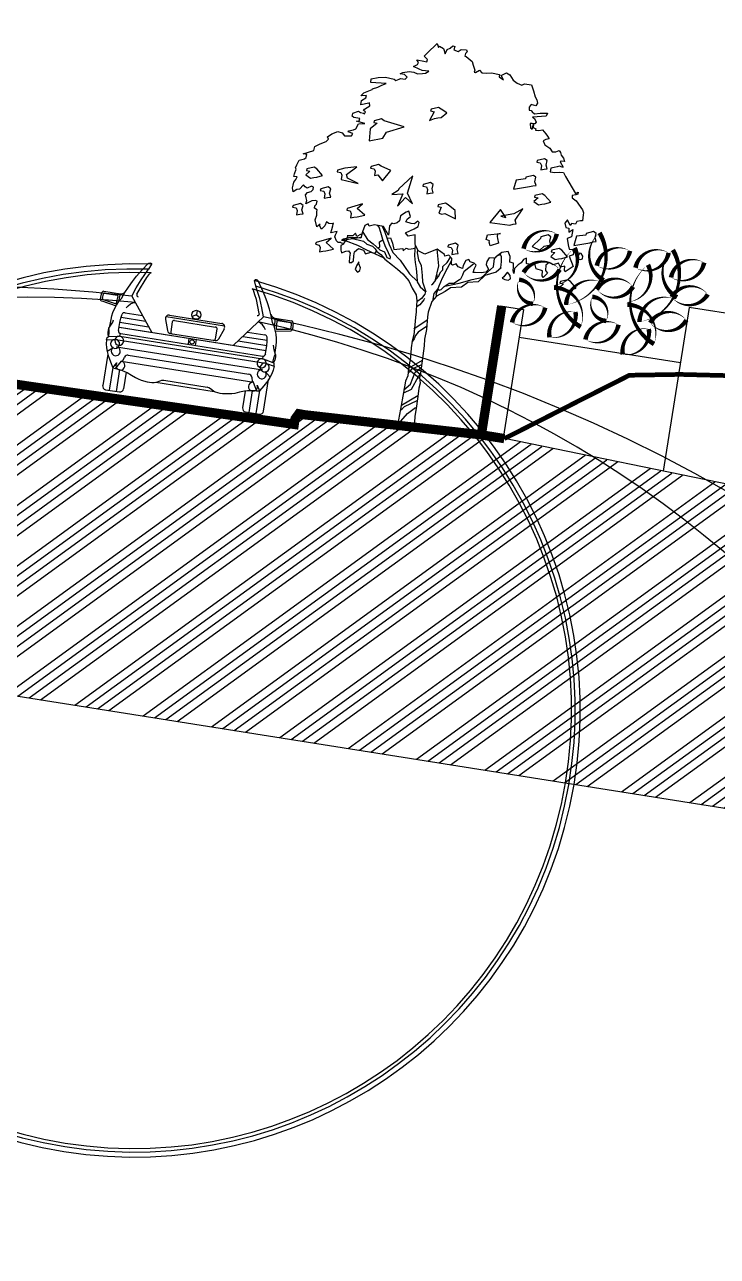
# Model space of a CAD drawing. Extents: x -640655 to -640254, y -1045449 to -1045159.
# Drawn here: x -640496.09 to -640488.65, y -1045176.95 to -1045163.73 of the extents above; entities that cross this region are included whole.
import ezdxf

# ---------------------------------------------------------------- set-up
doc = ezdxf.new("R2010")
doc.units = 0
doc.header["$MEASUREMENT"] = 0
doc.linetypes.add('DASHED1', pattern=[1, 0.3, -0.4, 0.3])
doc.layers.get('0').update_dxf_attribs({"linetype": 'CONTINUOUS'})
doc.layers.add('FLOATING-WINDOWS', color=2, linetype='CONTINUOUS', plot=False)
for name, color, linetype in [('KERE ZAHRADA', 203, 'CONTINUOUS'), ('REZY', 14, 'CONTINUOUS'), ('T_srafa', 8, 'CONTINUOUS'), ('T_stafaz', 7, 'CONTINUOUS'), ('T_tenka', 4, 'CONTINUOUS'), ('T_tlusta', 1, 'CONTINUOUS'), ('ZASTAVBA', 2, 'CONTINUOUS')]:
    doc.layers.add(name, color=color, linetype=linetype)

# ---------------------------------------------------------------- blocks, each defined once
blk = doc.blocks.new('SYM_AUTO_MERCEDES_MB100-H')
at = {"color": 7, "linetype": 'Continuous'}
for p, q in [((-56, 140.6), (-58.3, 134.9)), ((58.3, 134.9), (56, 140.6)), ((-104.3, 95.4), (-103.8, 102.4)), ((-102.7, 93.4), (-86.5, 90.7)), ((-102.3, 96.1), (-102, 101.4)), ((-101.9, 104.2), (-84, 104.2)), ((-101.5, 95.1), (-87.8, 92.9)), ((-101, 102.3), (-87.2, 102.3)), ((-86.7, 93.8), (-86.2, 101.3)), ((-84.7, 94.6), (-84.1, 104.2)), ((-71.5, 103.7), (-44.4, 68.5)), ((0, 94.6), (-4.2, 92.2)), ((0, 99.4), (0, 94.6)), ((0, 94.6), (4.2, 92.2)), ((44.4, 68.5), (71.5, 103.7)), ((84, 104.2), (101.9, 104.2)), ((84, 104.2), (84.7, 94.6)), ((86.2, 101.3), (86.7, 93.8)), ((86.5, 90.7), (102.7, 93.4)), ((87.2, 102.3), (101, 102.3)), ((87.8, 92.9), (101.5, 95.1)), ((102, 101.4), (102.3, 96.1)), ((103.8, 102.4), (104.3, 95.4)), ((-79.4, 79.5), (-52.8, 79.5)), ((-76, 84.9), (-57, 84.9)), ((-32, 84.6), (-27.9, 73)), ((-31.7, 87.8), (31.7, 87.8)), ((-28.3, 89.8), (28.3, 89.8)), ((-24.3, 83), (-24.3, 72.4)), ((-22.4, 84.9), (22.4, 84.9)), ((24.3, 72.4), (24.3, 83)), ((27.9, 73), (32, 84.6)), ((52.8, 79.5), (79.4, 79.5)), ((57, 84.9), (76, 84.9)), ((-79.9, 68.5), (77.4, 68.5)), ((-79.8, 74), (-48.6, 74)), ((-77.4, 68.5), (79.9, 68.5)), ((-24.3, 70.5), (24.3, 70.5)), ((-3.9, 68.5), (-3.9, 62)), ((3.9, 68.5), (3.9, 62)), ((48.6, 74), (79.8, 74)), ((-91, 53.1), (-82.3, 54.9)), ((-89.1, 57.1), (-78.2, 59)), ((-81.3, 55), (81.3, 55)), ((-77.8, 62.1), (-77.8, 59)), ((-77.4, 59.1), (77.4, 59.1)), ((-77, 62), (77.1, 62)), ((77.8, 59), (77.8, 62.1)), ((78.2, 59), (89.1, 57.1)), ((82.3, 54.9), (91, 53.1)), ((-88.6, 41), (-82.4, 46.2)), ((-79.3, 47.3), (79.3, 47.3)), ((-65.4, 40.5), (65.4, 40.5)), ((82.4, 46.2), (88.6, 41)), ((-87.4, 38.2), (-87.4, 3.9)), ((-79.6, 24.5), (-76.2, 30.4)), ((-76.6, 24), (-71.5, 32.8)), ((-72, 32.8), (72.1, 32.8)), ((-70.5, 32.8), (-69.2, 37.7)), ((69.2, 37.7), (70.5, 32.8)), ((71.5, 32.8), (76.6, 24)), ((76.2, 30.4), (79.6, 24.5)), ((87.4, 3.9), (87.4, 38.2)), ((-79.9, 24.9), (-79.9, 0)), ((-79.6, 24.5), (-76.6, 24)), ((-72.3, 23.6), (-72.3, 0)), ((-64.7, 22), (-64.7, 3.9)), ((-31.6, 16.4), (31.6, 16.4)), ((-23.7, 19.9), (23.7, 19.9)), ((64.7, 3.9), (64.7, 22)), ((72.3, 0), (72.3, 23.6)), ((76.6, 24), (79.6, 24.5)), ((79.9, 0), (79.9, 24.9)), ((-83.6, 0), (-68.5, 0)), ((68.5, 0), (83.6, 0))]:
    blk.add_line(p, q, dxfattribs=at)
for points in [[(-82, 99.4), (-79.4, 106.1), (-76.5, 112.7), (-73.3, 119.2), (-69.9, 125.5), (-65.1, 133.3), (-59.8, 140.9)], [(-71.5, 103.7), (-68.3, 113.1), (-64.5, 122.4), (-61.5, 128.7), (-58.3, 134.9)], [(-59.8, 140.9), (-59.1, 141.5), (-58, 141.8), (-57, 141.8), (-56.3, 141.4), (-56.1, 141), (-56, 140.6)], [(59.8, 140.9), (59.1, 141.5), (58, 141.8), (57, 141.8), (56.3, 141.4), (56.1, 141), (56, 140.6)], [(71.5, 103.7), (68.3, 113.1), (64.5, 122.4), (61.5, 128.7), (58.3, 134.9)], [(82, 99.4), (79.4, 106.1), (76.5, 112.7), (73.3, 119.2), (69.9, 125.5), (65.1, 133.3), (59.8, 140.9)], [(-66.5, 106.5), (-63.9, 113.7), (-61, 120.8), (-58.7, 125.7), (-56.3, 130.4)], [(66.5, 106.5), (63.9, 113.7), (61, 120.8), (58.7, 125.7), (56.3, 130.4)], [(-89.8, 68), (-89.6, 75.5), (-89.4, 79.3), (-88.8, 83), (-87.7, 87.3), (-86.2, 91.5), (-84.3, 95.6), (-82, 99.4)], [(-75.7, 90.3), (-73.9, 92.8), (-71.8, 95), (-69.4, 96.6), (-68.1, 97.1), (-66.7, 97.5)], [(75.7, 90.3), (73.9, 92.8), (71.8, 95), (69.4, 96.6), (68.1, 97.1), (66.7, 97.5)], [(89.8, 68), (89.7, 75.5), (89.4, 79.3), (88.8, 83), (87.7, 87.3), (86.2, 91.5), (84.3, 95.6), (82, 99.4)], [(-79.9, 64.9), (-79.8, 73.8), (-79.6, 78.3), (-78.8, 82.7)], [(79.9, 64.9), (79.9, 73.8), (79.6, 78.3), (78.8, 82.7)], [(-90.7, 65.8), (-88.5, 70.5), (-87.5, 72.9), (-86.9, 75.4)], [(90.7, 65.8), (88.5, 70.5), (87.6, 72.9), (86.9, 75.4)], [(-90.7, 65.8), (-91, 63.5), (-90.9, 61.2), (-90.5, 58.9), (-89.8, 56.7)], [(-91, 53.1), (-90.9, 54.3), (-90.6, 55.6), (-90, 56.6), (-89.1, 57.1)], [(-91, 53.1), (-90.7, 48.9), (-89.8, 44.7), (-88.5, 40.6), (-86.7, 36.7), (-83.3, 30.5), (-79.6, 24.5)], [(-89.1, 57.1), (-89.4, 61.6), (-89.8, 63.8), (-90.7, 65.8)], [(91, 53.1), (90.7, 48.9), (89.8, 44.7), (88.5, 40.6), (86.7, 36.7), (83.3, 30.5), (79.6, 24.5)], [(89.1, 57.1), (89.4, 61.6), (89.9, 63.8), (90.7, 65.8)], [(91, 53.1), (90.9, 54.3), (90.6, 55.6), (90, 56.6), (89.1, 57.1)], [(90.7, 65.8), (91, 63.5), (90.9, 61.2), (90.5, 58.9), (89.9, 56.7)], [(-76.6, 24), (-70, 23.3), (-66.8, 22.6), (-63.6, 21.7), (-58.8, 19.8), (-53.9, 17.8), (-50.8, 16.9), (-47.6, 16.2), (-41.1, 15.4), (-38.5, 15.3), (-35.9, 15.4), (-33.4, 15.8), (-31, 16.7), (-27.4, 18.7), (-25.6, 19.5), (-23.7, 19.9)], [(76.6, 24), (70, 23.3), (66.8, 22.6), (63.7, 21.7), (58.8, 19.8), (53.9, 17.8), (50.8, 16.9), (47.6, 16.2), (41.1, 15.4), (38.5, 15.3), (35.9, 15.4), (33.4, 15.8), (31, 16.7), (27.4, 18.7), (25.6, 19.5), (23.7, 19.9)]]:
    blk.add_lwpolyline(points, dxfattribs=at)
for centre, radius in [((0, 94.6), 4.83), ((0, 65.2), 2.32)]:
    blk.add_circle(centre, radius, dxfattribs=at)
for centre, radius, start, end in [((0, -335.2), 473.7, 82.9309, 97.0691), ((0, -335.2), 479.1, 83.2902, 96.7098), ((0, -335.2), 469.9, 83.2967, 96.7032), ((-54.6, 129.5), 1.93, 96.7054, 152.2887), ((54.6, 129.5), 1.93, 27.7182, 83.3094), ((-84, 110), 5.79, 269.9969, 336.8127), ((-64.7, 105.9), 1.93, 161.6092, 272.2202), ((64.7, 105.9), 1.93, 267.7656, 378.3959), ((84.1, 110), 5.79, 203.1873, 270.0032), ((-102.4, 95.3), 1.93, 176, 260.2481), ((-101.9, 102.3), 1.93, 90.0139, 176.001), ((-101.4, 96.1), 0.965, 176.0012, 260.7808), ((-101, 101.3), 0.965, 90.0219, 176.0015), ((-87.7, 93.9), 0.965, 260.7848, 355.9997), ((-87.2, 101.3), 0.965, 355.9992, 450.0117), ((0, -1556.2), 1661.4, 87.5349, 92.465), ((0, -1053.7), 1153.2, 86.6842, 93.3157), ((87.2, 101.3), 0.965, 89.9882, 184.0008), ((87.7, 93.9), 0.965, 184.0003, 279.2153), ((101, 101.3), 0.965, 3.9985, 89.9781), ((101.4, 96.1), 0.965, 279.2193, 363.9988), ((101.9, 102.3), 1.93, 3.999, 89.9861), ((102.4, 95.3), 1.93, 279.7519, 364), ((-76, 82), 2.9, 90.0004, 166.2908), ((-28.3, 85.9), 3.86, 90.0052, 199.2883), ((-22.4, 83), 1.93, 90.014, 180), ((22.4, 83), 1.93, 0, 89.986), ((28.3, 85.9), 3.86, 340.7117, 449.9947), ((76, 82), 2.9, 13.7092, 89.9996), ((-24.3, 74.3), 3.86, 199.2893, 269.9976), ((-22.4, 72.4), 1.93, 180, 269.986), ((22.4, 72.4), 1.93, 270.014, 360), ((24.3, 74.3), 3.86, 270.0025, 340.7107), ((-81.3, 50.2), 4.83, 90.0038, 101.8763), ((-77, 64.8), 2.9, 178.101, 269.9999), ((-77.4, 54.2), 4.83, 90, 99.7002), ((77.1, 64.8), 2.9, 270.0007, 361.899), ((77.4, 54.2), 4.83, 80.2998, 89.9999), ((81.3, 50.2), 4.83, 78.1236, 89.9962), ((-79.3, 42.5), 4.83, 90.0006, 130.0005), ((-65.4, 36.7), 3.86, 90.0023, 165.0006), ((65.4, 36.7), 3.86, 14.9994, 89.9977), ((79.3, 42.5), 4.83, 49.9995, 89.9993), ((-72, 28), 4.83, 90.0043, 150.0022), ((72.1, 28), 4.83, 29.9978, 89.9957), ((-83.6, 3.9), 3.86, 180, 270), ((-68.5, 3.9), 3.86, 270, 360), ((68.5, 3.9), 3.86, 180, 270), ((83.6, 3.9), 3.86, 270, 360)]:
    blk.add_arc(centre, radius, start, end, dxfattribs=at)
blk = doc.blocks.new('A$C6D7052D3')
for p, q in [((-2.493, 7.998), (-2.488, 8.07)), ((-2.448, 7.967), (-2.493, 7.998)), ((-2.28, 7.97), (-2.448, 7.967)), ((-2.292, 7.91), (-2.28, 7.97)), ((-0.663, 5.68), (-0.797, 5.562)), ((-0.593, 5.72), (-0.663, 5.68)), ((-0.527, 5.584), (-0.593, 5.72)), ((-1.001, 5.332), (-1.044, 5.248)), ((-0.942, 5.32), (-1.001, 5.332)), ((-0.859, 5.367), (-0.942, 5.32)), ((-0.801, 5.425), (-0.859, 5.367)), ((-0.797, 5.562), (-0.801, 5.425)), ((-0.633, 5.422), (-0.608, 5.5)), ((-0.485, 5.404), (-0.633, 5.422)), ((-0.608, 5.5), (-0.527, 5.584)), ((-0.395, 5.413), (-0.485, 5.404)), ((-0.319, 5.497), (-0.395, 5.413)), ((-0.386, 5.276), (-0.283, 5.355)), ((-0.279, 5.466), (-0.319, 5.497)), ((-0.283, 5.355), (-0.279, 5.466)), ((1.573, 5.299), (1.589, 5.428)), ((1.669, 5.274), (1.573, 5.299)), ((1.589, 5.428), (1.922, 5.516)), ((1.922, 5.516), (1.851, 5.484)), ((1.851, 5.484), (1.852, 5.419)), ((1.852, 5.419), (1.866, 5.368)), ((1.866, 5.368), (1.913, 5.245)), ((-1.742, 4.976), (-1.757, 4.803)), ((-1.705, 5.152), (-1.742, 4.976)), ((-1.621, 5.218), (-1.705, 5.152)), ((-1.589, 5.159), (-1.621, 5.218)), ((-1.448, 5.213), (-1.589, 5.159)), ((-1.208, 5.211), (-1.448, 5.213)), ((-1.035, 5.003), (-1.208, 5.211)), ((-1.044, 5.248), (-1.035, 5.003)), ((-0.598, 5.131), (-0.47, 5.218)), ((-0.512, 5.055), (-0.598, 5.131)), ((-0.329, 5.12), (-0.512, 5.055)), ((-0.47, 5.218), (-0.386, 5.276)), ((-0.308, 4.997), (-0.329, 5.12)), ((-0.294, 4.868), (-0.308, 4.997)), ((1.664, 5.236), (1.669, 5.274)), ((1.704, 5.146), (1.664, 5.236)), ((1.913, 5.245), (1.704, 5.146)), ((2.04, 5.012), (1.95, 4.92)), ((2.207, 5.066), (2.04, 5.012)), ((2.278, 4.945), (2.207, 5.066)), ((2.717, 4.97), (2.648, 4.925)), ((2.74, 4.828), (2.717, 4.97)), ((3.59, 4.969), (3.449, 4.903)), ((3.656, 4.874), (3.59, 4.969)), ((3.837, 5.205), (3.99, 4.949)), ((-2.254, 4.672), (-1.745, 4.836)), ((-2.208, 4.706), (-2.254, 4.672)), ((-2.08, 4.759), (-2.208, 4.706)), ((-1.907, 4.801), (-2.08, 4.759)), ((-1.914, 4.911), (-1.977, 4.833)), ((-1.866, 4.829), (-1.914, 4.911)), ((-1.757, 4.803), (-1.907, 4.801)), ((-1.784, 4.9), (-1.866, 4.829)), ((-1.746, 4.908), (-1.784, 4.9)), ((-1.745, 4.836), (-1.746, 4.908)), ((-0.241, 4.799), (-0.294, 4.868)), ((-0.188, 4.709), (-0.241, 4.799)), ((1.95, 4.92), (1.912, 4.894)), ((2.294, 4.796), (2.278, 4.945)), ((2.392, 4.779), (2.294, 4.796)), ((2.411, 4.676), (2.392, 4.779)), ((2.42, 4.591), (2.411, 4.676)), ((2.527, 4.755), (2.445, 4.643)), ((2.445, 4.643), (2.447, 4.514)), ((2.597, 4.826), (2.527, 4.755)), ((2.648, 4.925), (2.597, 4.826)), ((2.758, 4.823), (2.74, 4.828)), ((2.913, 4.818), (2.758, 4.823)), ((2.972, 4.826), (2.913, 4.818)), ((3.018, 4.723), (2.972, 4.826)), ((3.199, 4.705), (3.018, 4.723)), ((3.208, 4.571), (3.199, 4.705)), ((3.336, 4.656), (3.24, 4.525)), ((3.337, 4.953), (3.261, 4.869)), ((3.261, 4.869), (3.276, 4.72)), ((3.276, 4.72), (3.336, 4.656)), ((3.449, 4.903), (3.337, 4.953)), ((3.764, 4.915), (3.656, 4.874)), ((3.773, 4.811), (3.764, 4.915)), ((3.805, 4.766), (3.773, 4.811)), ((3.92, 4.878), (3.805, 4.766)), ((3.99, 4.949), (3.92, 4.878)), ((2.447, 4.514), (2.42, 4.591)), ((3.24, 4.525), (3.208, 4.571)), ((0.07, 1.354), (0.024, 1.203)), ((0.389, 1.348), (0.426, 1.209)), ((0.024, 1.203), (0.018, 0.897)), ((0.426, 1.209), (0.407, 1.069)), ((0.407, 1.069), (0.414, 0.922)), ((0.018, 0.897), (0.012, 0.437)), ((0.414, 0.922), (0.42, 0.59)), ((0.012, 0.437), (0, 0)), ((0.42, 0.59), (0.426, 0.303)), ((0.426, 0.303), (0.458, 0))]:
    blk.add_line(p, q)
for points in [[(-2.489, 8.081), (-2.355, 8.16), (-2.29, 8.136), (-2.21, 8.131), (-2.179, 8.117), (-2.161, 8.169), (-2.226, 8.201), (-2.201, 8.24), (-2.077, 8.347), (-2.098, 8.424), (-2.111, 8.418), (-2.316, 8.337), (-2.313, 8.453), (-2.216, 8.54), (-2.204, 8.61), (-2.34, 8.577), (-2.34, 8.595), (-2.282, 8.668), (-2.078, 8.793), (-2.071, 8.813), (-1.943, 8.879), (-1.841, 8.945), (-1.731, 9.011), (-2.141, 8.97), (-2.147, 9.068), (-1.975, 9.135), (-1.774, 9.171), (-1.536, 9.154), (-1.49, 9.129), (-1.407, 9.176), (-1.374, 9.203), (-1.245, 9.205), (-1.202, 9.262), (-1.286, 9.32), (-1.402, 9.319), (-1.338, 9.371), (-1.178, 9.418), (-1.049, 9.427), (-0.945, 9.395), (-0.809, 9.423), (-0.732, 9.444), (-0.656, 9.51), (-0.831, 9.508), (-0.921, 9.527), (-1.077, 9.576), (-0.98, 9.647), (-0.963, 9.699), (-1.021, 9.763), (-0.827, 9.76), (-0.749, 9.754), (-0.737, 9.813), (-0.842, 9.889), (-0.778, 9.981), (-0.553, 10.28), (-0.5, 10.177), (-0.475, 10.224), (-0.364, 10.174), (-0.292, 10.038), (-0.255, 10.162), (-0.183, 10.215), (-0.127, 10.281), (-0.068, 10.274), (-0.08, 10.183), (0.037, 10.154), (0.113, 10.225), (0.255, 10.24), (0.282, 10.189), (0.244, 10.136), (0.232, 10.066), (0.276, 10.059), (0.453, 9.953), (0.493, 9.856), (0.56, 9.733), (0.547, 9.676), (0.586, 9.676), (0.681, 9.748), (0.759, 9.692), (0.883, 9.706), (1.017, 9.734), (1.231, 9.724), (1.232, 9.66), (1.357, 9.597), (1.283, 9.699), (1.411, 9.797), (1.509, 9.76), (1.62, 9.627), (1.737, 9.564), (1.867, 9.532), (1.931, 9.579), (2.119, 9.582), (2.204, 9.434), (2.271, 9.28), (2.323, 9.21), (2.358, 9.126), (2.326, 9.048), (2.196, 9.059), (2.159, 8.981), (2.167, 8.898), (2.219, 8.899), (2.251, 8.874), (2.323, 8.829), (2.47, 8.869), (2.664, 8.898), (2.639, 8.815), (2.282, 8.726), (2.347, 8.701), (2.4, 8.617), (2.374, 8.565), (2.303, 8.564), (2.251, 8.551), (2.279, 8.435), (2.331, 8.41), (2.341, 8.546), (2.343, 8.461), (2.42, 8.436), (2.421, 8.397), (2.511, 8.406), (2.601, 8.433), (2.706, 8.344), (2.766, 8.293), (2.818, 8.222), (2.728, 8.195), (2.664, 8.15), (2.73, 8.053), (2.873, 7.985), (2.952, 7.896), (3.048, 7.91), (3.132, 7.955), (3.177, 7.912), (3.204, 7.84), (3.282, 7.771), (3.317, 7.694), (3.232, 7.686), (3.206, 7.659), (3.311, 7.532), (3.28, 7.531), (3.208, 7.543), (3.144, 7.517), (3.074, 7.49), (2.984, 7.457), (2.986, 7.354), (3.107, 7.361), (3.243, 7.389), (3.339, 7.398), (3.405, 7.295), (3.636, 7.027), (3.741, 6.892), (3.807, 6.937), (3.808, 6.878), (3.762, 6.859), (3.667, 6.819), (3.673, 6.76), (3.79, 6.692), (4, 6.488), (4.034, 6.409), (4.035, 6.358), (4.05, 6.19), (3.991, 6.183), (3.901, 6.156), (3.871, 6.078), (3.768, 6.077), (3.737, 6.022), (3.645, 6.157), (3.589, 6.058), (3.629, 5.943), (3.712, 5.938), (3.727, 5.835), (3.827, 5.928), (3.817, 5.722), (3.709, 5.663), (3.763, 5.496), (3.809, 5.386), (3.899, 5.394), (3.939, 5.33), (3.94, 5.253), (3.837, 5.205)], [(-1.977, 4.833), (-2.132, 4.812), (-2.119, 4.799), (-2.123, 4.689), (-2.193, 4.592), (-2.25, 4.591), (-2.264, 4.604), (-2.335, 4.595), (-2.393, 4.633), (-2.446, 4.73), (-2.441, 4.787), (-2.41, 4.886), (-2.571, 4.824), (-2.559, 4.909), (-2.553, 5.013), (-2.542, 5.09), (-2.58, 5.064), (-2.665, 5.056), (-2.735, 5.093), (-2.76, 4.977), (-2.836, 4.88), (-2.902, 4.969), (-2.889, 5.001), (-2.973, 4.916), (-3.04, 5.096), (-3.022, 5.231), (-3.03, 5.321), (-3.031, 5.373), (-3.114, 5.405), (-3.115, 5.47), (-3.072, 5.515), (-3.066, 5.605), (-3.117, 5.612), (-3.215, 5.59), (-3.361, 5.479), (-3.344, 5.575), (-3.371, 5.647), (-3.403, 5.717), (-3.36, 5.789), (-3.27, 5.829), (-3.225, 5.894), (-3.226, 5.959), (-3.278, 5.977), (-3.387, 5.905), (-3.445, 5.93), (-3.497, 5.981), (-3.586, 5.843), (-3.657, 5.829), (-3.747, 5.75), (-3.774, 5.848), (-3.775, 5.925), (-3.769, 6.003), (-3.725, 6.081), (-3.701, 6.164), (-3.791, 6.157), (-3.785, 6.228), (-3.755, 6.357), (-3.782, 6.396), (-3.757, 6.481), (-3.72, 6.61), (-3.579, 6.671), (-3.546, 6.711), (-3.542, 6.794), (-3.638, 6.792), (-3.365, 6.927), (-3.359, 7.038), (-3.231, 7.13), (-3.078, 7.223), (-3.027, 7.294), (-3.061, 7.352), (-2.965, 7.444), (-2.811, 7.537), (-2.689, 7.513), (-2.616, 7.449), (-2.43, 7.478), (-2.411, 7.543), (-2.535, 7.572), (-2.528, 7.593), (-2.404, 7.639), (-2.347, 7.684), (-2.297, 7.822), (-2.135, 7.855), (-2.362, 7.884), (-2.292, 7.91)], [(-1.729, 4.971), (-1.571, 4.793), (-1.407, 4.704), (-1.199, 4.571), (-1.069, 4.541), (-0.99, 4.4), (-0.894, 4.376), (-0.894, 4.428), (-0.966, 4.535), (-1.079, 4.702), (-1.172, 4.863), (-1.252, 5.042), (-1.318, 5.171), (-1.361, 5.212)], [(-1.242, 5.211), (-1.141, 5.062), (-0.976, 4.755), (-0.845, 4.563), (-0.622, 4.385), (-0.478, 4.24), (-0.321, 4.067), (-0.073, 3.89), (-0.106, 4.039), (-0.155, 4.232), (-0.209, 4.386), (-0.25, 4.559), (-0.266, 4.739), (-0.275, 4.844)], [(2.051, 4.896), (2.011, 4.96), (1.903, 4.886), (1.878, 4.834), (1.724, 4.819), (1.679, 4.715), (1.68, 4.632), (1.759, 4.51), (1.696, 4.426), (1.58, 4.391), (1.418, 4.376), (1.367, 4.37), (1.378, 4.46), (1.41, 4.569), (1.35, 4.62), (1.241, 4.632), (1.194, 4.69), (1.124, 4.656), (1.075, 4.507), (1.063, 4.43), (0.947, 4.454), (0.881, 4.523), (0.784, 4.477), (0.758, 4.49), (0.744, 4.547), (0.743, 4.65), (0.646, 4.721), (0.543, 4.681), (0.529, 4.725), (0.314, 4.83), (0.007, 4.647), (-0.188, 4.709)], [(-2.259, 4.672), (-2.163, 4.668), (-2.193, 4.57), (-2.252, 4.53), (-2.237, 4.401), (-2.21, 4.331), (-2.1, 4.398), (-2.031, 4.417), (-1.978, 4.361), (-1.977, 4.257), (-1.962, 4.115), (-1.903, 4.122), (-1.859, 4.169), (-1.867, 4.303), (-1.868, 4.414), (-1.774, 4.518), (-1.631, 4.5), (-1.571, 4.411), (-1.43, 4.477), (-1.347, 4.46), (-1.296, 4.492), (-1.296, 4.536)], [(-1.073, 4.379), (-1.549, 4.515), (-1.803, 4.6), (-2.153, 4.67)], [(-2.013, 4.762), (-1.67, 4.733), (-1.574, 4.666), (-1.41, 4.643), (-1.335, 4.584), (-1.276, 4.517), (-1.157, 4.457), (-1.03, 4.345), (-0.799, 4.219), (-0.658, 4.137), (-0.494, 4.033), (-0.301, 3.876), (-0.189, 3.69), (-0.055, 3.534), (-0.01, 3.378), (0.012, 3.132), (0.02, 3.087), (0.027, 2.931), (0.042, 2.633), (0.057, 2.462), (0.034, 2.291), (0.042, 2.112), (0.057, 1.852), (0.057, 1.554), (0.07, 1.354)], [(-1.259, 4.609), (-1.22, 4.655), (-1.248, 4.784), (-1.167, 4.855)], [(-1.061, 4.912), (-0.972, 4.936), (-0.892, 4.802), (-0.838, 4.641), (-0.601, 4.709), (-0.58, 4.644), (-0.511, 4.73), (-0.439, 4.711), (-0.269, 4.769)], [(-0.206, 4.739), (-0.2, 4.65), (-0.133, 4.47), (-0.041, 4.329), (0.022, 4.072), (0.063, 3.904), (0.189, 3.653)], [(0.312, 3.867), (0.34, 3.895), (0.391, 3.968), (0.41, 4.033), (0.468, 4.128), (0.48, 4.185), (0.51, 4.245), (0.548, 4.31), (0.54, 4.396), (0.636, 4.524), (0.691, 4.654), (0.691, 4.68)], [(0.392, 3.973), (0.429, 4.398), (0.314, 4.83)], [(0.673, 3.886), (1.042, 4.023), (1.364, 4.177), (1.605, 4.269), (1.882, 4.599), (1.87, 4.823)], [(2.075, 4.594), (2.074, 4.669), (2.065, 4.793), (2.051, 4.896), (2.049, 4.902)], [(2.075, 4.615), (2.075, 4.615), (2.09, 4.611), (1.975, 4.47), (1.686, 4.331), (1.539, 4.142), (1.267, 4.083), (1.12, 3.926), (0.832, 3.868), (0.702, 3.742), (0.492, 3.586), (0.394, 3.428), (0.341, 3.126), (0.338, 2.999), (0.365, 2.663), (0.36, 2.392), (0.373, 2.216), (0.384, 1.945), (0.392, 1.482), (0.389, 1.348)], [(0.743, 4.593), (0.656, 4.365), (0.57, 4.087), (0.509, 3.859), (0.497, 3.789), (0.536, 3.751), (0.587, 3.777), (0.658, 3.874), (0.778, 3.979), (0.894, 4.001), (1.029, 4.119), (1.063, 4.148), (1.1, 4.258), (1.121, 4.359), (1.338, 4.594)], [(0.442, 4.086), (0.425, 4.152)], [(-0.077, 3.884), (0.02, 3.765), (0.183, 3.661), (0.176, 3.586), (0.101, 3.46), (0.02, 3.378), (-0.009, 3.363)], [(0.497, 3.789), (0.414, 3.646), (0.407, 3.489), (0.41, 3.455)], [(0.509, 3.777), (0.481, 3.675), (0.474, 3.608), (0.496, 3.589)], [(0.187, 3.477), (0.168, 3.437), (0.087, 3.288), (0.02, 3.229)], [(0.345, 2.91), (0.101, 2.685), (0.064, 2.648), (0.034, 2.618)], [(0.359, 2.741), (0.154, 2.551), (0.101, 2.455), (0.079, 2.365), (0.036, 2.261)], [(0.071, 1.57), (0.386, 1.834)], [(0.072, 1.443), (0.108, 1.488), (0.15, 1.553), (0.388, 1.714)], [(0.018, 0.97), (0.175, 1.145), (0.245, 1.484), (0.374, 1.618)], [(0.029, 0.888), (0.222, 1.017), (0.351, 1.379), (0.386, 1.437)], [(0.025, 0.548), (0.415, 0.876)], [(0.025, 0.422), (0.061, 0.466), (0.103, 0.531), (0.417, 0.744)], [(0.018, 0.047), (0.216, 0.351), (0.31, 0.45), (0.403, 0.55)]]:
    blk.add_lwpolyline(points)
for points in [[(-0.248, 8.594), (-0.435, 8.514), (-0.44, 8.468), (-0.344, 8.463), (-0.426, 8.212), (-0.302, 8.281), (-0.218, 8.316), (-0.135, 8.337), (-0.003, 8.484), (-0.17, 8.556)], [(-1.707, 8.05), (-1.894, 7.969), (-1.899, 7.923), (-1.803, 7.919), (-1.967, 7.743), (-1.945, 7.416), (-1.59, 7.548), (-1.523, 7.721), (-1.074, 7.939), (-1.629, 8.012)], [(2.78, 7.679), (2.593, 7.599), (2.588, 7.553), (2.684, 7.549), (2.724, 7.485), (2.725, 7.367), (2.81, 7.401), (2.893, 7.423), (2.847, 7.518), (2.858, 7.642)], [(2.552, 7.191), (2.365, 7.111), (2.36, 7.065), (2.119, 6.992), (2.087, 6.743), (2.497, 6.879), (2.582, 6.913), (2.665, 6.934), (2.619, 7.03), (2.63, 7.154)], [(-2.47, 6.591), (-2.657, 6.51), (-2.662, 6.464), (-2.566, 6.46), (-2.526, 6.396), (-2.524, 6.278), (-2.054, 6.24), (-2.357, 6.334), (-2.403, 6.429), (-2.163, 6.676)], [(-1.598, 6.83), (-1.786, 6.75), (-1.79, 6.704), (-1.694, 6.7), (-1.655, 6.636), (-1.653, 6.518), (-1.569, 6.552), (-1.422, 6.414), (-1.248, 6.719), (-1.52, 6.793)], [(-0.638, 6.676), (-0.958, 6.271), (-0.963, 6.225), (-1.117, 6.088), (-0.827, 6.157), (-0.921, 5.805), (-0.741, 6.073), (-0.529, 5.935), (-0.704, 6.19), (-0.693, 6.313)], [(2.867, 6.743), (2.68, 6.663), (2.675, 6.617), (2.771, 6.613), (2.679, 6.498), (2.813, 6.43), (2.897, 6.465), (2.98, 6.486), (3.124, 6.552), (2.945, 6.705)], [(-3.289, 6.493), (-3.476, 6.413), (-3.481, 6.367), (-3.385, 6.363), (-3.477, 6.248), (-3.344, 6.181), (-3.259, 6.215), (-3.177, 6.237), (-3.032, 6.302), (-3.211, 6.456)], [(-0.139, 6.569), (-0.326, 6.489), (-0.331, 6.443), (-0.235, 6.438), (-0.195, 6.374), (-0.194, 6.256), (-0.109, 6.291), (-0.026, 6.312), (-0.072, 6.407), (-0.061, 6.531)], [(-2.84, 6.024), (-3.027, 5.944), (-3.032, 5.898), (-2.936, 5.894), (-2.896, 5.83), (-2.895, 5.712), (-2.81, 5.746), (-2.728, 5.768), (-2.773, 5.863), (-2.762, 5.987)], [(0.34, 6.09), (0.153, 6.01), (0.148, 5.963), (0.244, 5.959), (0.204, 5.792), (0.286, 5.777), (0.37, 5.812), (0.671, 5.716), (0.625, 5.935), (0.418, 6.052)], [(2.192, 6.09), (1.865, 5.977), (2, 5.963), (1.824, 6.153), (1.593, 5.759), (2.137, 5.777), (2.222, 5.812), (2.304, 5.833), (2.259, 5.928), (2.412, 6.262)], [(4.383, 5.957), (4.196, 5.877), (4.192, 5.831), (3.951, 5.758), (3.918, 5.508), (4.329, 5.644), (4.413, 5.679), (4.496, 5.7), (4.45, 5.796), (4.461, 5.919)], [(-1.858, 5.718), (-2.243, 5.531), (-2.248, 5.484), (-2.152, 5.48), (-2.112, 5.416), (-2.111, 5.298), (-2.026, 5.333), (-1.943, 5.354), (-1.749, 5.434), (-1.978, 5.573)], [(3.194, 5.676), (3.007, 5.596), (3.002, 5.55), (2.82, 5.304), (3.038, 5.238), (3.139, 5.363), (3.224, 5.398), (3.306, 5.419), (3.261, 5.515), (3.272, 5.638)], [(-3.502, 5.466), (-3.689, 5.386), (-3.694, 5.34), (-3.598, 5.336), (-3.558, 5.272), (-3.557, 5.154), (-3.472, 5.188), (-3.389, 5.21), (-3.435, 5.305), (-3.424, 5.429)], [(3.54, 5.365), (3.353, 5.285), (3.348, 5.238), (3.444, 5.234), (3.352, 5.119), (3.486, 5.052), (3.57, 5.087), (3.653, 5.108), (3.798, 5.173), (3.618, 5.327)], [(4.146, 5.326), (4.101, 5.32), (4.065, 5.17), (4.07, 5.17), (4.155, 5.158), (4.207, 5.185), (4.198, 5.262)], [(0.776, 5.066), (0.589, 4.986), (0.584, 4.94), (0.68, 4.936), (0.72, 4.872), (0.721, 4.754), (0.806, 4.788), (0.888, 4.81), (0.843, 4.905), (0.854, 5.029)], [(-2.54, 4.684), (-2.925, 4.497), (-2.93, 4.451), (-2.834, 4.447), (-2.795, 4.383), (-2.793, 4.265), (-2.709, 4.299), (-2.626, 4.32), (-2.431, 4.401), (-2.66, 4.539)], [(2.272, 4.519), (2.254, 4.485), (2.191, 4.381), (2.158, 4.342), (2.23, 4.312), (2.326, 4.306), (2.385, 4.353), (2.358, 4.443)], [(3.901, 4.572), (3.714, 4.492), (3.709, 4.446), (3.805, 4.442), (3.713, 4.327), (3.847, 4.26), (3.931, 4.294), (4.014, 4.316), (4.158, 4.381), (3.979, 4.535)], [(-1.71, 4.165), (-1.754, 4.054), (-1.779, 3.95), (-1.7, 3.894), (-1.649, 3.939), (-1.643, 4.017), (-1.703, 4.119)]]:
    blk.add_lwpolyline(points, close=True)

msp = doc.modelspace()

# ---------------------------------------------------------------- hatches: boundary and pattern name
at = {"layer": 'T_srafa', "linetype": 'Continuous'}
h = msp.add_hatch(dxfattribs=at)
h.set_pattern_fill('ANSI34', color=256, scale=0.7, style=0)
h.set_pattern_definition([(35.99993615, (0, 0), (-0.30858678412, 0.42473426594), []), (35.99993615, (0.1222, -0.01936), (-0.30858678412, 0.42473426594), []), (35.99993615, (0.24444, -0.0387), (-0.30858678412, 0.42473426594), []), (35.99993615, (0.36666, -0.05807), (-0.30858678412, 0.42473426594), [])])
h.paths.add_polyline_path([(-640491.726, -1045168.07), (-640493.078, -1045167.917), (-640493.147, -1045167.905), (-640493.187, -1045167.96), (-640493.196, -1045168.019), (-640499.136, -1045167.164), (-640499.127, -1045167.105), (-640499.147, -1045167.041), (-640501.337, -1045166.681), (-640503.278, -1045167.7), (-640515.634, -1045167.454), (-640520.812, -1045167.03), (-640492.278, -1045171.55)])
h.paths.add_polyline_path([(-640456.698, -1045167.394), (-640458.281, -1045167.415), (-640459.588, -1045168.023), (-640459.883, -1045167.927), (-640460.618, -1045172.569), (-640467.087, -1045171.545), (-640469.801, -1045171.419), (-640472.764, -1045170.949), (-640472.873, -1045171.641), (-640484.676, -1045169.771), (-640484.629, -1045169.475), (-640487.59, -1045169.006), (-640487.567, -1045168.865), (-640490.941, -1045168.172), (-640491.188, -1045168.131), (-640491.726, -1045168.07), (-640492.278, -1045171.55), (-640458.21, -1045176.946)])
h.paths.add_polyline_path([(-640469.707, -1045170.826), (-640472.67, -1045170.357), (-640472.764, -1045170.949), (-640469.801, -1045171.419), (-640467.087, -1045171.545), (-640469.754, -1045171.122)], flags=17)

# ---------------------------------------------------------------- linework, layer by layer
at = {"layer": 'FLOATING-WINDOWS', "ltscale": 0.3}
msp.add_lwpolyline([(-640520.812, -1045167.03), (-640458.21, -1045176.946), (-640456.698, -1045167.394)], dxfattribs=at)
at = {"layer": 'KERE ZAHRADA', "color": 253, "linetype": 'Continuous', "ltscale": 0.001}
for points in [[(-640490.379, -1045165.975, 0, 0, 0.520567), (-640490.379, -1045165.975, 0, 0.05, 0.520567), (-640490.734, -1045166.134, 0, 0.05, 0.520567), (-640490.379, -1045165.975, 0.05, 0.05, 0)], [(-640489.919, -1045165.964, 0, 0, 0.520567), (-640489.919, -1045165.964, 0, 0.05, 0.520567), (-640489.875, -1045166.473, 0, 0.05, 0.520567), (-640489.901, -1045166.491, 0, 0.05, 0.520567), (-640490.278, -1045166.737, 0, 0.05, 0.520567), (-640489.919, -1045165.964, 0.05, 0.05, 0)], [(-640490.121, -1045166.974, 0, 0, 0.520567), (-640490.121, -1045166.974, 0, 0.05, 0.520567), (-640490.409, -1045166.552, 0, 0.05, 0.520567), (-640490.395, -1045166.523, 0, 0.05, 0.520567), (-640490.187, -1045166.125, 0, 0.05, 0.520567), (-640490.121, -1045166.974, 0.05, 0.05, 0)], [(-640489.593, -1045166.158, 0, 0, 0.520567), (-640489.593, -1045166.158, 0, 0.05, 0.520567), (-640489.948, -1045166.317, 0, 0.05, 0.520567), (-640489.593, -1045166.158, 0.05, 0.05, 0)], [(-640489.178, -1045166.179, 0, 0, 0.520567), (-640489.178, -1045166.179, 0, 0.05, 0.520567), (-640489.533, -1045166.338, 0, 0.05, 0.520567), (-640489.178, -1045166.179, 0.05, 0.05, 0)], [(-640489.132, -1045166.147, 0, 0, 0.520567), (-640489.132, -1045166.147, 0, 0.05, 0.520567), (-640489.088, -1045166.656, 0, 0.05, 0.520567), (-640489.114, -1045166.674, 0, 0.05, 0.520567), (-640489.491, -1045166.92, 0, 0.05, 0.520567), (-640489.132, -1045166.147, 0.05, 0.05, 0)], [(-640488.797, -1045166.284, 0, 0, 0.520567), (-640488.797, -1045166.284, 0, 0.05, 0.520567), (-640489.152, -1045166.443, 0, 0.05, 0.520567), (-640488.797, -1045166.284, 0.05, 0.05, 0)], [(-640490.347, -1045166.359, 0, 0, 0.520567), (-640490.347, -1045166.359, 0, 0.05, 0.520567), (-640490.735, -1045166.389, 0, 0.05, 0.520567), (-640490.347, -1045166.359, 0.05, 0.05, 0)], [(-640489.335, -1045167.157, 0, 0, 0.520567), (-640489.335, -1045167.157, 0, 0.05, 0.520567), (-640489.622, -1045166.735, 0, 0.05, 0.520567), (-640489.609, -1045166.706, 0, 0.05, 0.520567), (-640489.4, -1045166.307, 0, 0.05, 0.520567), (-640489.335, -1045167.157, 0.05, 0.05, 0)], [(-640490.635, -1045166.726, 0, 0, 0.520567), (-640490.635, -1045166.726, 0, 0.05, 0.520567), (-640490.783, -1045166.467, 0, 0.05, 0.520567), (-640490.635, -1045166.726, 0.05, 0.05, 0)], [(-640489.56, -1045166.542, 0, 0, 0.520567), (-640489.56, -1045166.542, 0, 0.05, 0.520567), (-640489.948, -1045166.572, 0, 0.05, 0.520567), (-640489.56, -1045166.542, 0.05, 0.05, 0)], [(-640489.848, -1045166.909, 0, 0, 0.520567), (-640489.848, -1045166.909, 0, 0.05, 0.520567), (-640489.997, -1045166.65, 0, 0.05, 0.520567), (-640489.848, -1045166.909, 0.05, 0.05, 0)], [(-640488.758, -1045166.624, 0, 0, 0.520567), (-640488.758, -1045166.624, 0, 0.05, 0.520567), (-640489.146, -1045166.653, 0, 0.05, 0.520567), (-640488.758, -1045166.624, 0.05, 0.05, 0)], [(-640490.858, -1045166.926, 0, 0, 0.520567), (-640490.858, -1045166.926, 0, 0.05, 0.520567), (-640490.503, -1045166.767, 0, 0.05, 0.520567), (-640490.858, -1045166.926, 0.05, 0.05, 0)], [(-640490.178, -1045166.813, 0, 0, 0.520567), (-640490.178, -1045166.813, 0, 0.05, 0.520567), (-640490.456, -1045167.085, 0, 0.05, 0.520567), (-640490.178, -1045166.813, 0.05, 0.05, 0)], [(-640490.071, -1045167.109, 0, 0, 0.520567), (-640490.071, -1045167.109, 0, 0.05, 0.520567), (-640489.716, -1045166.95, 0, 0.05, 0.520567), (-640490.071, -1045167.109, 0.05, 0.05, 0)], [(-640488.988, -1045166.901, 0, 0, 0.520567), (-640488.988, -1045166.901, 0, 0.05, 0.520567), (-640489.376, -1045166.93, 0, 0.05, 0.520567), (-640488.988, -1045166.901, 0.05, 0.05, 0)], [(-640489.391, -1045166.996, 0, 0, 0.520567), (-640489.391, -1045166.996, 0, 0.05, 0.520567), (-640489.67, -1045167.268, 0, 0.05, 0.520567), (-640489.391, -1045166.996, 0.05, 0.05, 0)]]:
    msp.add_lwpolyline(points, format="xyseb", close=True, dxfattribs=at)
at = {"layer": 'REZY', "color": 6, "linetype": 'Continuous', "const_width": 0.1}
for points in [[(-640490.941, -1045168.172), (-640491.188, -1045168.131), (-640493.078, -1045167.917), (-640493.147, -1045167.905), (-640493.187, -1045167.96), (-640493.196, -1045168.019), (-640499.136, -1045167.164), (-640499.127, -1045167.105), (-640499.147, -1045167.041), (-640501.337, -1045166.681), (-640503.278, -1045167.7), (-640515.634, -1045167.454), (-640520.812, -1045167.03), (-640524.676, -1045166.898)], [(-640490.969, -1045166.748), (-640491.188, -1045168.131)]]:
    msp.add_lwpolyline(points, dxfattribs=at)
at = {"layer": 'T_tenka', "linetype": 'Continuous'}
for p, q in [((-640488.959, -1045166.764), (-640489.237, -1045168.522)), ((-640487.428, -1045167.007), (-640488.959, -1045166.764)), ((-640490.781, -1045167.082), (-640489.052, -1045167.356))]:
    msp.add_line(p, q, dxfattribs=at)
at = {"layer": 'T_tlusta', "linetype": 'Continuous'}
for p, q in [((-640490.981, -1045166.746), (-640491.2, -1045168.13)), ((-640490.981, -1045166.746), (-640490.734, -1045166.786)), ((-640490.734, -1045166.786), (-640490.953, -1045168.168)), ((-640484.481, -1045169.498), (-640490.941, -1045168.172))]:
    msp.add_line(p, q, dxfattribs=at)
at = {"layer": 'ZASTAVBA', "color": 146, "linetype": 'DASHED1', "const_width": 0.05}
for points in [[(-640489.055, -1045167.483), (-640483.658, -1045167.619), (-640476.338, -1045167.472), (-640466.653, -1045167.528), (-640456.517, -1045167.392)], [(-640489.055, -1045167.483), (-640489.599, -1045167.492), (-640490.941, -1045168.172)]]:
    msp.add_lwpolyline(points, dxfattribs=at)

# ---------------------------------------------------------------- block references
at = {"layer": 'T_stafaz'}
for name, p, xscale, yscale, zscale, rotation in [('A$C6D7052D3', (-640492.088, -1045168.029), 0.3999999999823121, 0.3999999999941792, 0.4, 350.999936144269), ('SYM_AUTO_MERCEDES_MB100-H', (-640494.394, -1045167.778), 0.01000000006678168, 0.009999999818660399, 0.01, 350.9999360575461)]:
    msp.add_blockref(name, p, dxfattribs=dict(at, xscale=xscale, yscale=yscale, zscale=zscale, rotation=rotation))

doc.saveas('drawing.dxf')
